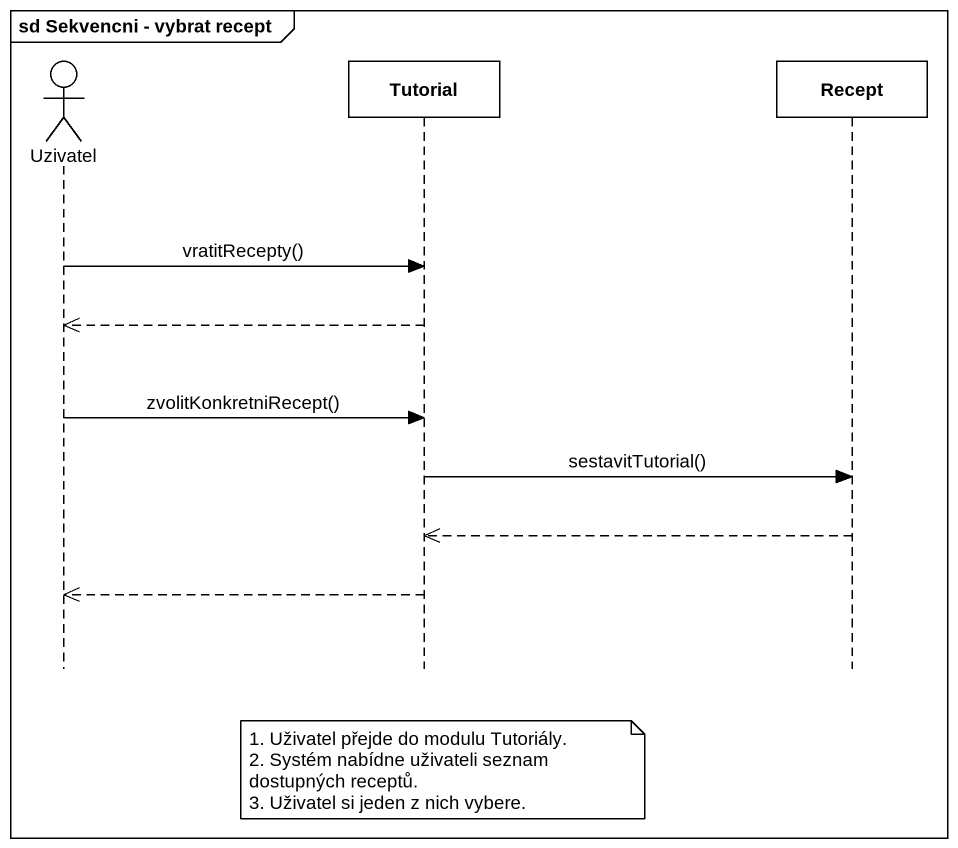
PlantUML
@startuml
mainframe sd Sekvencni - vybrat recept
hide footbox
actor Uzivatel
participant Tutorial
participant Recept

Uzivatel -> Tutorial : vratitRecepty()
Tutorial -->> Uzivatel
Uzivatel -> Tutorial : zvolitKonkretniRecept()
Tutorial -> Recept : sestavitTutorial()
Recept -->> Tutorial
Tutorial -->> Uzivatel
note over Tutorial
  1. Uživatel přejde do modulu Tutoriály.
  2. Systém nabídne uživateli seznam dostupných receptů.
  3. Uživatel si jeden z nich vybere.
end note
@enduml
